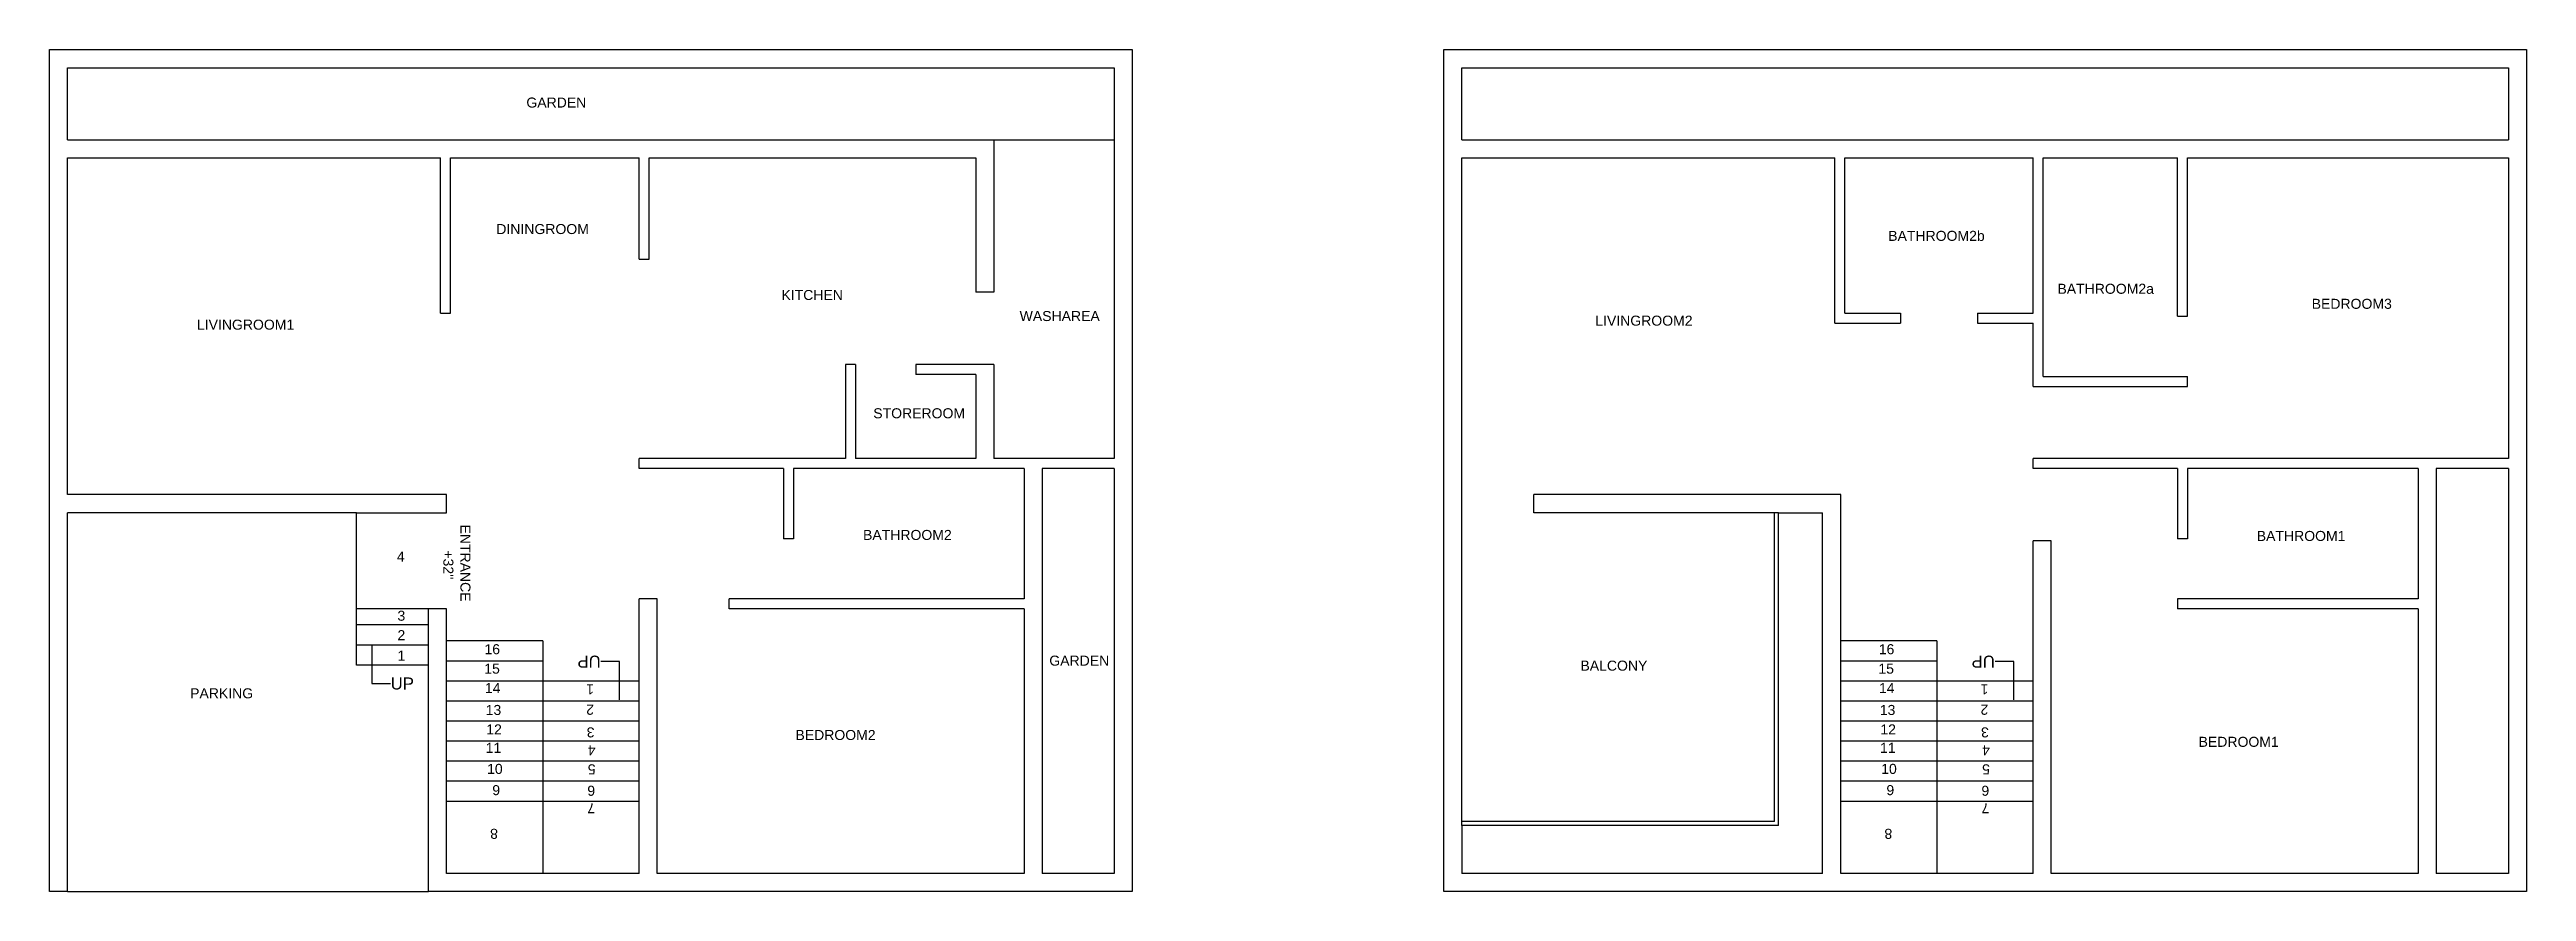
# Model space of a CAD drawing. Header units: feet. Extents: x 21 to 1257, y 6 to 426.
import ezdxf
from ezdxf import colors
from ezdxf.entities.mleader import LeaderData, LeaderLine
from ezdxf.math import Vec2, Vec3

# ---------------------------------------------------------------- set-up
doc = ezdxf.new("R2010")
doc.units = ezdxf.units.FT
doc.header["$MEASUREMENT"] = 0
for name, color, linetype in [('Balcony', 7, 'Continuous'), ('BathRoom1', 7, 'Continuous'), ('BathRoom2', 7, 'Continuous'), ('BathRoom2a', 7, 'Continuous'), ('BathRoom2b', 7, 'Continuous'), ('BedRoom1', 7, 'Continuous'), ('BedRoom2', 7, 'Continuous'), ('BedRoom3', 7, 'Continuous'), ('Boundary', 7, 'Continuous'), ('DiningRoom', 7, 'Continuous'), ('Entrance_Staircase', 7, 'Continuous'), ('Garden', 7, 'Continuous'), ('Kitchen', 7, 'Continuous'), ('LivingRoom1', 7, 'Continuous'), ('LivingRoom2', 7, 'Continuous'), ('Parking', 7, 'Continuous'), ('Staircase', 7, 'Continuous'), ('StoreRoom', 7, 'Continuous'), ('WashArea', 7, 'Continuous')]:
    doc.layers.add(name, color=color, linetype=linetype)
doc.styles.get("Standard").update_dxf_attribs({"font": 'arial.ttf'})

msp = doc.modelspace()

# ---------------------------------------------------------------- linework, layer by layer
at = {"layer": 'Balcony'}
for p, q in [((761.6, 195.1), (761.6, 204.1)), ((725.6, 39.1), (725.6, 195.1)), ((883.6, 195.1), (761.6, 195.1)), ((881.6, 41.1), (881.6, 195.1)), ((883.6, 39.1), (883.6, 195.1)), ((881.6, 41.1), (725.6, 41.1)), ((883.6, 39.1), (725.6, 39.1))]:
    msp.add_line(p, q, dxfattribs=at)
at = {"layer": 'BathRoom1'}
for p, q in [((1087.6, 217.1), (1087.6, 182.1)), ((1202.6, 217.1), (1087.6, 217.1)), ((1202.6, 217.1), (1202.6, 152.1)), ((1087.6, 182.1), (1082.6, 182.1)), ((1202.6, 152.1), (1082.6, 152.1))]:
    msp.add_line(p, q, dxfattribs=at)
at = {"layer": 'BathRoom2'}
for p, q in [((392.3, 217.1), (392.3, 182.1)), ((507.3, 217.1), (392.3, 217.1)), ((507.3, 217.1), (507.3, 152.1)), ((392.3, 182.1), (387.3, 182.1)), ((507.3, 152.1), (360.3, 152.1))]:
    msp.add_line(p, q, dxfattribs=at)
at = {"layer": 'BathRoom2a'}
for p, q in [((1015.6, 372.1), (1082.6, 372.1)), ((1015.6, 263.1), (1015.6, 372.1)), ((1082.6, 293.1), (1082.6, 372.1)), ((1082.6, 293.1), (1087.6, 293.1)), ((1015.6, 263.1), (1087.6, 263.1)), ((174.3, 195.1), (219.3, 195.1)), ((210.3, 119.1), (210.3, 147.1))]:
    msp.add_line(p, q, dxfattribs=at)
at = {"layer": 'BathRoom2b'}
for p, q in [((916.6, 372.1), (1010.6, 372.1)), ((916.6, 294.6), (916.6, 372.1)), ((1010.6, 294.6), (1010.6, 372.1)), ((911.6, 289.6), (944.4, 289.6)), ((916.6, 294.6), (944.4, 294.6)), ((944.4, 294.6), (944.4, 289.6)), ((982.8, 294.6), (1010.6, 294.6)), ((982.8, 294.6), (982.8, 289.6)), ((982.8, 289.6), (1010.6, 289.6)), ((1010.6, 258.1), (1010.6, 289.6))]:
    msp.add_line(p, q, dxfattribs=at)
at = {"layer": 'BedRoom1'}
for p, q in [((1010.6, 217.1), (1010.6, 222.1)), ((1082.6, 217.1), (1010.6, 217.1)), ((1082.6, 217.1), (1082.6, 182.1)), ((1019.6, 181.1), (1010.6, 181.1)), ((1019.6, 15.1), (1019.6, 181.1)), ((1082.6, 152.1), (1082.6, 147.1)), ((1202.6, 147.1), (1082.6, 147.1)), ((1202.6, 147.1), (1202.6, 15.1)), ((1202.6, 15.1), (1019.6, 15.1))]:
    msp.add_line(p, q, dxfattribs=at)
at = {"layer": 'BedRoom2'}
for p, q in [((315.3, 217.1), (315.3, 222.1)), ((387.3, 217.1), (315.3, 217.1)), ((387.3, 217.1), (387.3, 182.1)), ((324.3, 15.1), (324.3, 152.1)), ((360.3, 147.1), (360.3, 152.1)), ((507.3, 147.1), (360.3, 147.1)), ((507.3, 147.1), (507.3, 15.1)), ((507.3, 15.1), (324.3, 15.1))]:
    msp.add_line(p, q, dxfattribs=at)
at = {"layer": 'BedRoom3'}
for p, q in [((1087.6, 372.1), (1247.6, 372.1)), ((1087.6, 293.1), (1087.6, 372.1)), ((1247.6, 372.1), (1247.6, 222.1)), ((1087.6, 258.1), (1087.6, 263.1)), ((1010.6, 258.1), (1087.6, 258.1)), ((1247.6, 222.1), (1010.6, 222.1))]:
    msp.add_line(p, q, dxfattribs=at)
at = {"layer": 'Boundary'}
for p, q in [((21.3, 426.1), (561.3, 426.1)), ((21.3, 6.1), (21.3, 426.1)), ((561.3, 426.1), (561.3, 6.1)), ((716.6, 426.1), (1256.6, 426.1)), ((716.6, 6.1), (716.6, 426.1)), ((1256.6, 426.1), (1256.6, 6.1)), ((725.6, 417.1), (1247.6, 417.1)), ((725.6, 381.1), (725.6, 417.1)), ((1247.6, 417.1), (1247.6, 381.1)), ((725.6, 381.1), (1247.6, 381.1)), ((1211.6, 217.1), (1211.6, 15.1)), ((1247.6, 217.1), (1211.6, 217.1)), ((1247.6, 217.1), (1247.6, 15.1)), ((883.6, 195.1), (905.6, 195.1)), ((905.6, 15.1), (905.6, 195.1)), ((725.6, 39.1), (725.6, 15.1)), ((905.6, 15.1), (725.6, 15.1)), ((1247.6, 15.1), (1211.6, 15.1)), ((30.3, 6.1), (21.3, 6.1)), ((561.3, 6.1), (210.3, 6.1)), ((1256.6, 6.1), (716.6, 6.1))]:
    msp.add_line(p, q, dxfattribs=at)
at = {"layer": 'DiningRoom'}
for p, q in [((221.3, 372.1), (315.3, 372.1)), ((221.3, 294.6), (221.3, 372.1)), ((315.3, 321.5), (315.3, 372.1))]:
    msp.add_line(p, q, dxfattribs=at)
at = {"layer": 'Entrance_Staircase'}
for p, q in [((174.3, 119.1), (174.3, 195.1)), ((210.3, 147.1), (174.3, 147.1)), ((210.3, 139.1), (174.3, 139.1)), ((210.3, 129.1), (174.3, 129.1)), ((210.3, 119.1), (174.3, 119.1))]:
    msp.add_line(p, q, dxfattribs=at)
at = {"layer": 'Garden'}
for p, q in [((30.3, 417.1), (552.3, 417.1)), ((30.3, 381.1), (30.3, 417.1)), ((552.3, 417.1), (552.3, 381.1)), ((30.3, 381.1), (552.3, 381.1)), ((516.3, 217.1), (516.3, 15.1)), ((552.3, 217.1), (516.3, 217.1)), ((552.3, 217.1), (552.3, 15.1)), ((552.3, 15.1), (516.3, 15.1))]:
    msp.add_line(p, q, dxfattribs=at)
at = {"layer": 'Kitchen'}
for p, q in [((320.3, 372.1), (483.3, 372.1)), ((320.3, 321.5), (320.3, 372.1)), ((483.3, 372.1), (483.3, 305.1)), ((315.3, 321.5), (320.3, 321.5)), ((492.3, 305.1), (483.3, 305.1)), ((418.3, 269.1), (418.3, 222.1)), ((423.3, 269.1), (418.3, 269.1)), ((492.3, 269.1), (453.3, 269.1)), ((418.3, 222.1), (315.3, 222.1))]:
    msp.add_line(p, q, dxfattribs=at)
at = {"layer": 'LivingRoom1'}
for p, q in [((30.3, 372.1), (216.3, 372.1)), ((30.3, 204.1), (30.3, 372.1)), ((216.3, 294.6), (216.3, 372.1)), ((216.3, 294.6), (221.3, 294.6)), ((219.3, 204.1), (30.3, 204.1)), ((219.3, 195.1), (219.3, 204.1))]:
    msp.add_line(p, q, dxfattribs=at)
at = {"layer": 'LivingRoom2'}
for p, q in [((725.6, 372.1), (911.6, 372.1)), ((725.6, 195.1), (725.6, 372.1)), ((911.6, 289.6), (911.6, 372.1)), ((914.6, 204.1), (761.6, 204.1))]:
    msp.add_line(p, q, dxfattribs=at)
at = {"layer": 'Parking'}
for p, q in [((174.3, 195.1), (30.3, 195.1)), ((30.3, 6.1), (30.3, 195.1)), ((210.3, 6.1), (210.3, 119.1)), ((30.3, 6.1), (210.3, 6.1))]:
    msp.add_line(p, q, dxfattribs=at)
at = {"layer": 'Staircase'}
for p, q in [((914.6, 15.1), (914.6, 204.1)), ((1010.6, 15.1), (1010.6, 181.1)), ((324.3, 152.1), (315.3, 152.1)), ((315.3, 15.1), (315.3, 152.1)), ((219.3, 147.1), (210.3, 147.1)), ((219.3, 15.1), (219.3, 147.1)), ((267.3, 131.1), (219.3, 131.1)), ((267.3, 131.1), (267.3, 15.1)), ((962.6, 131.1), (914.6, 131.1)), ((962.6, 131.1), (962.6, 15.1)), ((267.3, 121.1), (219.3, 121.1)), ((962.6, 121.1), (914.6, 121.1)), ((315.3, 111.1), (219.3, 111.1)), ((315.3, 101.1), (219.3, 101.1)), ((1010.6, 111.1), (914.6, 111.1)), ((1010.6, 101.1), (914.6, 101.1)), ((315.3, 91.1), (219.3, 91.1)), ((1010.6, 91.1), (914.6, 91.1)), ((315.3, 81.1), (219.3, 81.1)), ((1010.6, 81.1), (914.6, 81.1)), ((315.3, 71.1), (219.3, 71.1)), ((1010.6, 71.1), (914.6, 71.1)), ((315.3, 61.1), (219.3, 61.1)), ((315.3, 51.1), (219.3, 51.1)), ((1010.6, 61.1), (914.6, 61.1)), ((1010.6, 51.1), (914.6, 51.1)), ((315.3, 15.1), (219.3, 15.1)), ((1010.6, 15.1), (914.6, 15.1))]:
    msp.add_line(p, q, dxfattribs=at)
at = {"layer": 'StoreRoom'}
for p, q in [((423.3, 269.1), (423.3, 222.1)), ((453.3, 269.1), (453.3, 264.1)), ((483.3, 264.1), (453.3, 264.1)), ((483.3, 264.1), (483.3, 222.1)), ((483.3, 222.1), (423.3, 222.1))]:
    msp.add_line(p, q, dxfattribs=at)
at = {"layer": 'WashArea'}
for p, q in [((492.3, 381.1), (492.3, 305.1)), ((552.3, 381.1), (552.3, 222.1)), ((492.3, 269.1), (492.3, 222.1)), ((552.3, 222.1), (492.3, 222.1))]:
    msp.add_line(p, q, dxfattribs=at)

# ---------------------------------------------------------------- texts
at = {"layer": 'Balcony', "insert": (784.8, 121.3), "char_height": 5, "width": 33.942, "attachment_point": 1}
msp.add_mtext('BALCONY', dxfattribs=at)
at = {"layer": 'BathRoom1', "insert": (1122.1, 186), "char_height": 5, "width": 33.801, "attachment_point": 1}
msp.add_mtext('BATHROOM1', dxfattribs=at)
at = {"layer": 'BathRoom2', "insert": (427, 186.5), "char_height": 5, "width": 33.942, "attachment_point": 1}
msp.add_mtext('BATHROOM2', dxfattribs=at)
at = {"layer": 'BathRoom2a', "insert": (1022.7, 309.3), "char_height": 5, "width": 33.942, "attachment_point": 1}
msp.add_mtext('BATHROOM2a', dxfattribs=at)
at = {"layer": 'BathRoom2b', "insert": (938.3, 335.7), "char_height": 5, "width": 33.942, "attachment_point": 1}
msp.add_mtext('BATHROOM2b', dxfattribs=at)
at = {"layer": 'BedRoom1', "insert": (1093.1, 83.3), "char_height": 5, "width": 33.942, "attachment_point": 1}
msp.add_mtext('BEDROOM1', dxfattribs=at)
at = {"layer": 'BedRoom2', "insert": (393.3, 86.7), "char_height": 5, "width": 33.942, "attachment_point": 1}
msp.add_mtext('BEDROOM2', dxfattribs=at)
at = {"layer": 'BedRoom3', "insert": (1149.5, 301.8), "char_height": 5, "width": 33.942, "attachment_point": 1}
msp.add_mtext('BEDROOM3', dxfattribs=at)
at = {"layer": 'DiningRoom', "insert": (244.1, 339.1), "char_height": 5, "width": 33.942, "attachment_point": 1}
msp.add_mtext('DININGROOM', dxfattribs=at)
at = {"layer": 'Entrance_Staircase', "char_height": 5, "width": 33.942, "attachment_point": 1, "rotation": 270}
for s, insert in [('ENTRANCE', (231.2, 189.2)), ("+32''", (222.7, 176.3))]:
    msp.add_mtext(s, dxfattribs=dict(at, insert=insert))
at = {"layer": 'Entrance_Staircase', "char_height": 5, "width": 33.942, "attachment_point": 1}
for s, insert in [('4', (194.5, 175.7)), ('3', (194.8, 146.2)), ('2', (194.8, 136.5)), ('1', (194.8, 126.3))]:
    msp.add_mtext(s, dxfattribs=dict(at, insert=insert))
at = {"layer": 'Garden', "char_height": 5, "width": 33.942, "attachment_point": 1}
for insert in [(259.1, 402.2), (519.9, 123.8)]:
    msp.add_mtext('GARDEN', dxfattribs=dict(at, insert=insert))
at = {"layer": 'Kitchen', "insert": (386.3, 306.2), "char_height": 5, "width": 33.942, "attachment_point": 1}
msp.add_mtext('KITCHEN ', dxfattribs=at)
at = {"layer": 'LivingRoom1', "insert": (94.8, 291.4), "char_height": 5, "width": 33.942, "attachment_point": 1}
msp.add_mtext('LIVINGROOM1', dxfattribs=at)
at = {"layer": 'LivingRoom2', "insert": (792.2, 293.4), "char_height": 5, "width": 33.942, "attachment_point": 1}
msp.add_mtext('LIVINGROOM2', dxfattribs=at)
at = {"layer": 'Parking', "insert": (91.4, 107.5), "char_height": 5, "width": 33.942, "attachment_point": 1}
msp.add_mtext('PARKING', dxfattribs=at)
at = {"layer": 'Staircase', "char_height": 5, "width": 33.942, "attachment_point": 1}
for s, insert in [('16', (238.2, 129.5)), ('16', (933.6, 129.5)), ('15', (238.1, 119.8)), ('15', (933.4, 119.8)), ('14', (238.4, 110.1)), ('13', (238.8, 99.2)), ('14', (933.7, 110.1)), ('13', (934.1, 99.2)), ('12', (239.1, 89.5)), ('12', (934.4, 89.5)), ('11', (238.8, 80.3)), ('11', (934.2, 80.3)), ('10', (239.5, 69.8)), ('10', (934.8, 69.8)), ('9', (242.1, 59.2)), ('9', (937.4, 59.2))]:
    msp.add_mtext(s, dxfattribs=dict(at, insert=insert))
at = {"layer": 'Staircase', "char_height": 5, "width": 33.942, "attachment_point": 1, "rotation": 180}
for s, insert in [('1', (292.8, 104.5)), ('2', (292.8, 94.3)), ('1', (988.2, 104.5)), ('2', (988.2, 94.3)), ('3', (293.1, 83)), ('3', (988.5, 83)), ('4', (293.6, 74.1)), ('4', (989, 74.1)), ('5', (293.6, 64.6)), ('5', (989, 64.6)), ('6', (293.4, 53.9)), ('7', (293.4, 45.2)), ('6', (988.7, 53.9)), ('7', (988.7, 45.2)), ('8', (244.9, 32.4)), ('8', (940.3, 32.4))]:
    msp.add_mtext(s, dxfattribs=dict(at, insert=insert))
at = {"layer": 'StoreRoom', "insert": (432.1, 247.2), "char_height": 5, "width": 33.942, "attachment_point": 1}
msp.add_mtext('STOREROOM', dxfattribs=at)
at = {"layer": 'WashArea', "insert": (505.1, 295.7), "char_height": 5, "width": 33.942, "attachment_point": 1}
msp.add_mtext('WASHAREA ', dxfattribs=at)

# ---------------------------------------------------------------- leaders
at = {"layer": 'Entrance_Staircase'}
ml = msp.add_multileader_mtext('Standard', dxfattribs=at)
ml.set_content('UP', color=256)
ml.set_leader_properties()
ml.build(insert=Vec2(0, 0))
ml.multileader.update_dxf_attribs({"dogleg_length": 0.36, "arrow_head_size": 0.18})
ctx = ml.context
ctx.base_point, ctx.char_height, ctx.arrow_head_size, ctx.landing_gap_size, ctx.plane_origin = Vec3(191.3, 109.9), 6, 0.18, 0.09, Vec3(182, 119.3)
notes = []
notes.append((ctx, [(0, (1, 1, 0), (182, 109.9), (1, 0), 9.36, [(0, [(182, 129.3)], 0, [])])]))
ctx.mtext.insert, ctx.mtext.rotation, ctx.mtext.flow_direction = Vec3(191.4, 112.9), 6.283185, 5
at = {"layer": 'Staircase'}
ml = msp.add_multileader_mtext('Standard', dxfattribs=at)
ml.set_content('UP', color=256)
ml.set_leader_properties()
ml.build(insert=Vec2(0, 0))
ml.multileader.update_dxf_attribs({"dogleg_length": 0.36, "arrow_head_size": 0.18})
ctx = ml.context
ctx.base_point, ctx.char_height, ctx.arrow_head_size, ctx.landing_gap_size, ctx.plane_origin, ctx.plane_x_axis, ctx.plane_y_axis = Vec3(296.3, 120.9), 6, 0.18, 0.09, Vec3(305.6, 111.5), Vec3(-1, 0), Vec3(0, -1)
notes.append((ctx, [(0, (1, 1, 0), (305.6, 120.9), (-1, 0), 9.36, [(0, [(305.6, 101.5)], 0, [])])]))
ctx.mtext.insert, ctx.mtext.text_direction, ctx.mtext.rotation, ctx.mtext.flow_direction = Vec3(296.2, 117.8), Vec3(-1, 0), 3.141593, 5
ml = msp.add_multileader_mtext('Standard', dxfattribs=at)
ml.set_content('UP', color=256)
ml.set_leader_properties()
ml.build(insert=Vec2(0, 0))
ml.multileader.update_dxf_attribs({"dogleg_length": 0.36, "arrow_head_size": 0.18})
ctx = ml.context
ctx.base_point, ctx.char_height, ctx.arrow_head_size, ctx.landing_gap_size, ctx.plane_origin, ctx.plane_x_axis, ctx.plane_y_axis = Vec3(991.6, 120.9), 6, 0.18, 0.09, Vec3(1001, 111.5), Vec3(-1, 0), Vec3(0, -1)
notes.append((ctx, [(0, (1, 1, 0), (1001, 120.9), (-1, 0), 9.36, [(0, [(1001, 101.5)], 0, [])])]))
ctx.mtext.insert, ctx.mtext.text_direction, ctx.mtext.rotation, ctx.mtext.flow_direction = Vec3(991.5, 117.8), Vec3(-1, 0), 3.141593, 5
for ctx, leaders in notes:
    for number, flags, end, landing, length, lines in leaders:
        leader = LeaderData()
        leader.index, (leader.has_last_leader_line, leader.has_dogleg_vector, leader.attachment_direction) = number, flags
        leader.last_leader_point, leader.dogleg_vector, leader.dogleg_length = Vec3(end), Vec3(landing), length
        for number, points, colour, breaks in lines:
            line = LeaderLine()
            line.index, line.vertices, line.color, line.breaks = number, Vec3.list(points), colors.encode_raw_color(colour), breaks
            leader.lines.append(line)
        ctx.leaders.append(leader)

doc.saveas('drawing.dxf')
